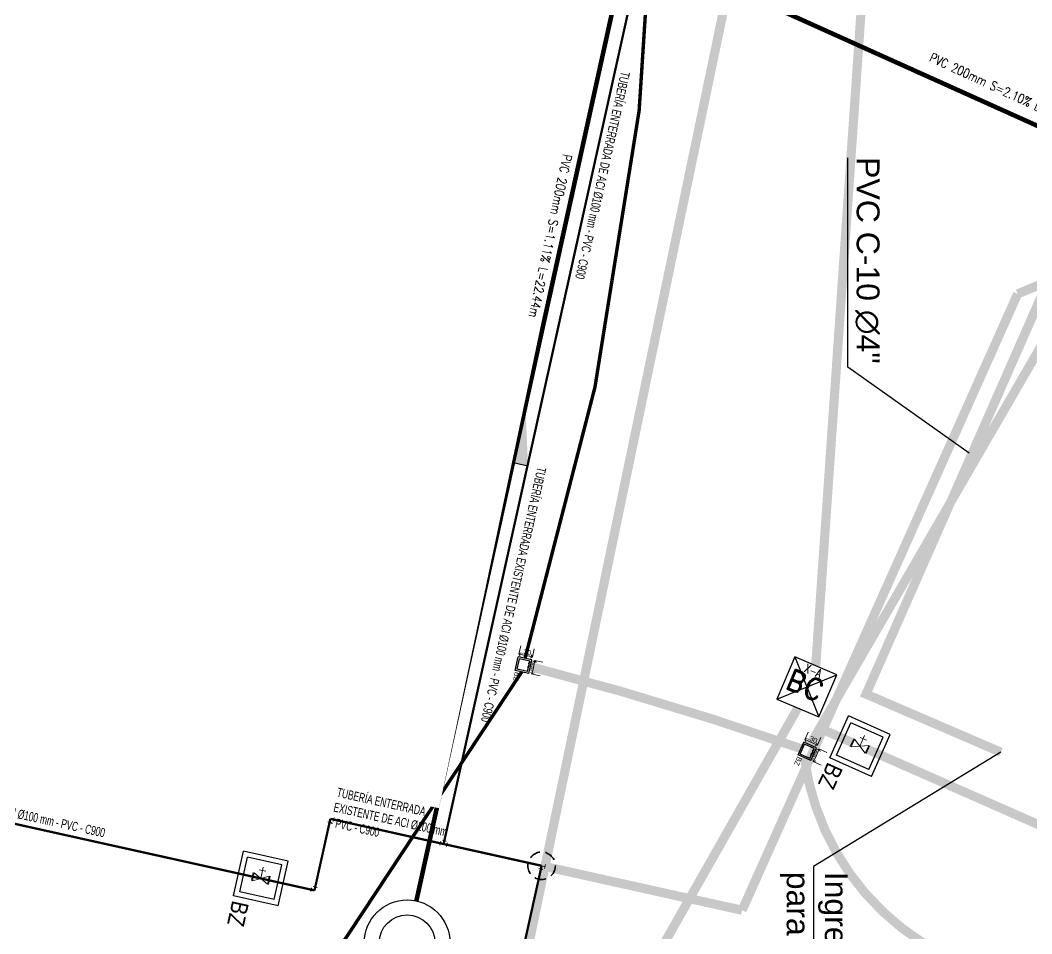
# Model space of a CAD drawing. Header units: inches. Extents: x 0 to 766, y -245 to 236.
# Drawn here: x 710.46 to 732.58, y 93.75 to 113.72 of the extents above; entities that cross this region are included whole.
import ezdxf
from ezdxf.enums import TextEntityAlignment as Align

# ---------------------------------------------------------------- set-up
doc = ezdxf.new("R2010")
doc.units = ezdxf.units.IN
doc.header["$MEASUREMENT"] = 0
for name, pattern in [('2P$0$HIDDEN', [0.375, 0.25, -0.125]), ('DASHDOT', [1, 0.5, -0.25, 0, -0.25]), ('DASHED2', [0.375, 0.25, -0.125]), ('HIDDEN', [0.375, 0.25, -0.125]), ('TC_P10$0$HIDDEN', [0.375, 0.25, -0.125]), ('TG_P1$0$DASHDOT', [1, 0.5, -0.25, 0, -0.25])]:
    doc.linetypes.add(name, pattern=pattern)
doc.layers.get('DEFPOINTS').update_dxf_attribs({"color": 251, "lineweight": 9})
for name, color, linetype, lineweight in [('00-GTI-red de agua', 4, 'DASHDOT', 30), ('000 SOS 911 - ACCESORIOS ACI', 3, 'Continuous', 20), ('000 SOS 911 EQUIPOS', 5, 'Continuous', 25), ('000 SOS 911 IE-Alarmas Contra Incendio', 100, 'CONTRA_FUEGO', 25), ('000 SOS 911 Membrete', 255, 'Continuous', 18), ('000 SOS 911 TEXTOS ACI', 7, 'Continuous', 9), ('000 SOS 911 TUB. ENTERRADA  ACI', 5, 'DASHED2', 25), ('A_Texto', 3, 'Continuous', 25), ('Layer1', 2, 'Continuous', 35), ('MQ.RECORRIDO DUCTO COMUN.', 30, 'HIDDEN', 40), ('MQ.TEXTOS GENERALES', 251, 'Continuous', 9)]:
    doc.layers.add(name, color=color, linetype=linetype, lineweight=lineweight)
for name, color, linetype in [('ARQ 04.09.19', 8, 'Continuous'), ('TEXTOS-AGUA', 7, 'Continuous'), ('Xref_Red Eléctrica Proyectada$0$Red Eléctrica', 3, 'Continuous'), ('Xref_Redes Externas de desagüe$0$Xref alcantarillado. colector', 6, 'Continuous')]:
    doc.layers.add(name, color=color, linetype=linetype)
doc.styles.add('ARIAL', font='arial.ttf')
doc.styles.add('MtXpl_Arial_Narrow', font='ARIALN.TTF')
doc.styles.add('PIPE', font='ARIALN.TTF', dxfattribs={"width": 0.8})
doc.styles.add('ROMAND', font='romand.shx', dxfattribs={"width": 0.8})
doc.styles.add('ROMANS', font='romans.shx', dxfattribs={"width": 0.8})
doc.styles.get("Standard").update_dxf_attribs({"font": 'arial.ttf'})
doc.styles.add('Xref_Redes Externas de desagüe$0$ROMANS', font='romans.shx', dxfattribs={"width": 0.8})
doc.linetypes.add('CONTRA_FUEGO', pattern='A,0.9,-0.15,["ACI",Standard,S=0.08,R=0,X=-0.08,Y=-0.03],-0.2', length=1.25)
doc.dimstyles.new('SEGURIDAD_COTA MUROS_100', dxfattribs={"dimtxt": 0.11, "dimasz": 0.075, "dimexe": 0.18, "dimexo": 0.06, "dimgap": 0.02, "dimtad": 1, "dimzin": 4, "dimdsep": 46, "dimtxsty": 'ARIAL', "dimblk": 'OPEN90', "dimcen": 0.09, "dimdle": 0.1, "dimclrd": 7, "dimclre": 7, "dimclrt": 7, "dimadec": 0, "dimazin": 0, "dimtfac": 1, "dimtix": 1, "dimtofl": 0, "dimtmove": 2, "dimatfit": 2, "dimldrblk": 'OPEN90', "dimfxl": 0.3, "dimtolj": 1, "dimtzin": 0, "dimlwd": 9, "dimlwe": 9, "dimarcsym": 0})

# ---------------------------------------------------------------- blocks, each defined once
blk = doc.blocks.new('Xref_Red Eléctrica Proyectada')
at = {"layer": 'Xref_Red Eléctrica Proyectada$0$Red Eléctrica', "const_width": 0.2, "elevation": 0.778}
blk.add_lwpolyline([(227154.77, 8188099.606), (227160.371, 8188126.466)], dxfattribs=at)
blk = doc.blocks.new('_Open90')
at = {"color": 0, "linetype": 'ByBlock', "lineweight": -2}
for p, q in [((0, 0), (-1, 0)), ((-0.5, 0.5), (0, 0)), ((0, 0), (-0.5, -0.5))]:
    blk.add_line(p, q, dxfattribs=at)
blk = doc.blocks.new('*D315')
at = {"layer": '000 SOS 911 IE-Alarmas Contra Incendio', "color": 7, "lineweight": 9, "transparency": 16777216}
for p, q in [((17.827, 19.258), (17.794, 19.108)), ((17.834, 19.333), (18.019, 19.292)), ((17.769, 19.037), (17.954, 18.996))]:
    blk.add_line(p, q, dxfattribs=at)
at = {"layer": 'DEFPOINTS', "color": 0, "transparency": 16777216}
for p in [(17.776, 19.346, 0), (17.71, 19.05, 0), (17.778, 19.035)]:
    blk.add_point(p, dxfattribs=at)
at = {"layer": '000 SOS 911 IE-Alarmas Contra Incendio', "color": 7, "lineweight": 9, "transparency": 16777216}
for p, xscale, yscale, zscale, rotation in [((17.844, 19.331), 0.07500000000000001, 0.07500000000000001, 0.07500000000000001, 77.50376459182968), ((17.778, 19.035), 0.075, 0.075, 0.075, 257.5037645918297)]:
    blk.add_blockref('_Open90', p, dxfattribs=dict(at, xscale=xscale, yscale=yscale, zscale=zscale, rotation=rotation))
at = {"layer": '000 SOS 911 IE-Alarmas Contra Incendio', "color": 7, "transparency": 16777216, "insert": (17.736, 19.2), "char_height": 0.11, "attachment_point": 5, "rotation": 77.5038, "style": 'ARIAL'}
blk.add_mtext('\\A1;.30', dxfattribs=at)
blk = doc.blocks.new('*D316')
at = {"layer": '000 SOS 911 IE-Alarmas Contra Incendio', "color": 7, "lineweight": 9, "transparency": 16777216}
for p, q in [((17.493, 19.47), (17.533, 19.65)), ((17.789, 19.405), (17.829, 19.584)), ((17.716, 19.425), (17.567, 19.458))]:
    blk.add_line(p, q, dxfattribs=at)
at = {"layer": 'DEFPOINTS', "color": 0, "transparency": 16777216}
for p in [(17.494, 19.474), (17.48, 19.412, 0), (17.776, 19.346, 0)]:
    blk.add_point(p, dxfattribs=at)
at = {"layer": '000 SOS 911 IE-Alarmas Contra Incendio', "color": 7, "lineweight": 9, "transparency": 16777216, "xscale": 0.075, "yscale": 0.075, "zscale": 0.075}
for p, rotation in [((17.494, 19.474), 167.5037645918297), ((17.79, 19.409), 347.5037645918297)]:
    blk.add_blockref('_Open90', p, dxfattribs=dict(at, rotation=rotation))
at = {"layer": '000 SOS 911 IE-Alarmas Contra Incendio', "color": 7, "transparency": 16777216, "insert": (17.658, 19.516), "char_height": 0.11, "attachment_point": 5, "rotation": 347.5038, "style": 'ARIAL'}
blk.add_mtext('\\A1;.30', dxfattribs=at)
blk = doc.blocks.new('*D321')
at = {"layer": '000 SOS 911 IE-Alarmas Contra Incendio', "color": 7, "lineweight": 9, "transparency": 16777216}
for p, q in [((24.028, 17.326), (23.967, 17.186)), ((24.05, 17.399), (24.223, 17.322)), ((23.928, 17.121), (24.101, 17.045))]:
    blk.add_line(p, q, dxfattribs=at)
at = {"layer": 'DEFPOINTS', "color": 0, "transparency": 16777216}
for p in [(23.995, 17.423, 0), (23.873, 17.145, 0), (23.936, 17.117)]:
    blk.add_point(p, dxfattribs=at)
at = {"layer": '000 SOS 911 IE-Alarmas Contra Incendio', "color": 7, "lineweight": 9, "transparency": 16777216}
for p, xscale, yscale, zscale, rotation in [((24.059, 17.395), 0.07500000000000001, 0.07500000000000001, 0.07500000000000001, 66.24162914117778), ((23.936, 17.117), 0.075, 0.075, 0.075, 246.2416291411778)]:
    blk.add_blockref('_Open90', p, dxfattribs=dict(at, xscale=xscale, yscale=yscale, zscale=zscale, rotation=rotation))
at = {"layer": '000 SOS 911 IE-Alarmas Contra Incendio', "color": 7, "transparency": 16777216, "insert": (23.928, 17.287), "char_height": 0.11, "attachment_point": 5, "rotation": 66.2416, "style": 'ARIAL'}
blk.add_mtext('\\A1;.30', dxfattribs=at)
blk = doc.blocks.new('*D322')
at = {"layer": '000 SOS 911 IE-Alarmas Contra Incendio', "color": 7, "lineweight": 9, "transparency": 16777216}
for p, q in [((23.742, 17.6), (23.816, 17.768)), ((23.952, 17.512), (23.812, 17.574)), ((24.019, 17.478), (24.093, 17.646))]:
    blk.add_line(p, q, dxfattribs=at)
at = {"layer": 'DEFPOINTS', "color": 0, "transparency": 16777216}
for p in [(23.718, 17.545, 0), (23.743, 17.604), (23.995, 17.423, 0)]:
    blk.add_point(p, dxfattribs=at)
at = {"layer": '000 SOS 911 IE-Alarmas Contra Incendio', "color": 7, "lineweight": 9, "transparency": 16777216}
for p, xscale, yscale, zscale, rotation in [((23.743, 17.604), 0.07499999999999998, 0.07499999999999998, 0.07499999999999998, 156.2416291402164), ((24.021, 17.482), 0.075, 0.075, 0.075, 336.2416291402164)]:
    blk.add_blockref('_Open90', p, dxfattribs=dict(at, xscale=xscale, yscale=yscale, zscale=zscale, rotation=rotation))
at = {"layer": '000 SOS 911 IE-Alarmas Contra Incendio', "color": 7, "transparency": 16777216, "insert": (23.913, 17.612), "char_height": 0.11, "attachment_point": 5, "rotation": 336.2416, "style": 'ARIAL'}
blk.add_mtext('\\A1;.30', dxfattribs=at)
blk = doc.blocks.new('01')
at = {"layer": '000 SOS 911 IE-Alarmas Contra Incendio', "color": 6, "linetype": 'Continuous'}
for p, q in [((763.4152, -217.109), (762.974, -217.109)), ((762.974, -217.109), (762.974, -217.5502)), ((763.3652, -217.159), (763.024, -217.159)), ((763.024, -217.159), (763.024, -217.5002)), ((763.3652, -217.159), (763.3652, -217.5002)), ((763.4152, -217.109), (763.4152, -217.5502)), ((763.4152, -217.5502), (762.974, -217.5502)), ((763.3652, -217.5002), (763.024, -217.5002))]:
    blk.add_line(p, q, dxfattribs=at)
at = {"layer": '000 SOS 911 IE-Alarmas Contra Incendio', "color": 6, "linetype": 'Continuous', "style": 'MtXpl_Arial_Narrow'}
blk.add_text('BZ', height=0.16344, dxfattribs=at).set_placement((763.4547, -217.5521))
blk = doc.blocks.new('12')
at = {"layer": '000 SOS 911 - ACCESORIOS ACI'}
for p, q in [((1614.761, 3414.38), (1614.761, 3414.632)), ((1614.571, 3414.289), (1614.571, 3414.471)), ((1614.93, 3414.471), (1614.592, 3414.288)), ((1614.592, 3414.288), (1614.592, 3414.47)), ((1614.592, 3414.47), (1614.931, 3414.289)), ((1614.931, 3414.289), (1614.93, 3414.471)), ((1614.951, 3414.289), (1614.95, 3414.471))]:
    blk.add_line(p, q, dxfattribs=at)
blk.add_lwpolyline([(1614.686, 3414.557), (1614.836, 3414.557)], dxfattribs=at)
blk = doc.blocks.new('ACCS.ELBOW.90')
at = {"layer": '000 SOS 911 - ACCESORIOS ACI', "color": 100}
for p, q in [((0.098, 0.168), (-0.098, 0.168)), ((0.168, -0.098), (0.168, 0.098))]:
    blk.add_line(p, q, dxfattribs=at)
at = {"layer": '000 SOS 911 - ACCESORIOS ACI', "color": 9}
for p in [(0, 0.168), (0.168, 0)]:
    blk.add_line(p, (0, 0), dxfattribs=at)
blk = doc.blocks.new('ACI 240312')
at = {"layer": '000 SOS 911 TUB. ENTERRADA  ACI', "color": 1, "lineweight": 30}
for points, const_width, elevation in [([(5.866, -0.213), (10.618, 21.214)], 0.05, 0), ([(32.235, 17.588), (18.417, 11.813)], 0.2, 0), ([(14.158, 2.288), (18.417, 11.813)], 0.2, 0), ([(12.392, -1.662), (14.158, 2.288)], 0.2, 0), ([(14.816, 1.998), (14.158, 2.288)], 0.2, 0), ([(23.515, -1.836), (15.125, 1.861)], 0.2, 0), ([(-10.235, 1.721), (3.043, -1.227)], 0.05, 0), ([(3.39, 0.337), (3.043, -1.227)], 0.05, -0.358), ([(3.39, 0.337), (8.009, -0.689)], 0.05, 0), ([(8.009, -0.689), (12.392, -1.662)], 0.2, 0), ([(4.178, -17.973), (8.009, -0.689)], 0.05, 0.778)]:
    blk.add_lwpolyline(points, dxfattribs=dict(at, const_width=const_width, elevation=elevation))
at = {"layer": 'Layer1', "linetype": '2P$0$HIDDEN'}
blk.add_circle((8.009, -0.689, 0), 0.3, dxfattribs=at)
at = {"layer": '000 SOS 911 - ACCESORIOS ACI'}
for p, xscale, yscale, zscale, rotation in [((3.39, 0.337, 0), 0.4394526855468771, 0.4394526855468771, 0.4394526855468771, 257.5063502702907), ((5.866, -0.212, 0), -0.4394526855468771, 0.4394526855468736, 0.4394526855468736, 347.5011789133712), ((5.866, -0.212, 0), 0.4394526855468771, 0.4394526855468771, 0.4394526855468771, 347.5063502702907), ((8.009, -0.689, 0), -0.4394526855468772, 0.4394526855468769, 0.4394526855468769, 167.5011789133712), ((3.043, -1.227, -0.358), -0.4394526855468771, 0.4394526855468736, 0.4394526855468736, 347.5011789133712)]:
    blk.add_blockref('ACCS.ELBOW.90', p, dxfattribs=dict(at, xscale=xscale, yscale=yscale, zscale=zscale, rotation=rotation))
at = {"layer": '000 SOS 911 Membrete', "color": 1, "linetype": 'Continuous', "xscale": 2.269662975122643, "yscale": 2.269662975122643, "zscale": 2.269662975122643}
for p, rotation in [((1172.372, 1381.863, 0), 245.9071993607387), ((858.253, 1583.463, -0.358), 257.503764591831)]:
    blk.add_blockref('01', p, dxfattribs=dict(at, rotation=rotation))
at = {"layer": '000 SOS 911 TUB. ENTERRADA  ACI'}
for p, rotation in [((-2853.898, -2454.708, 0), 335.8845657821253), ((-2314.605, -2984.151, -0.358), 347.4811310132176)]:
    blk.add_blockref('12', p, dxfattribs=dict(at, rotation=rotation))
at = {"layer": '000 SOS 911 TEXTOS ACI', "char_height": 0.2, "attachment_point": 1, "style": 'PIPE'}
for s, width, insert, rotation in [('TUBERÍA ENTERRADA DE ACI %%C100 mm - PVC - C900 ', 4.65375, (9.941, 16.643, 0.358), 257.4811), ('TUBERÍA ENTERRADA EXISTENTE DE ACI %%C100 mm - PVC - C900', 6.30246, (8.112, 7.997, 0), 257.4811), ('TUBERÍA ENTERRADA EXISTENTEDE ACI %%C100 mm - PVC - C900', 6.33591, (-7.036, 1.35, 0), 347.4811), ('TUBERÍA ENTERRADA EXISTENTE DE ACI %%C100 mm - PVC - C900', 2.53267, (3.562, 1.02, 0), 347.4811)]:
    blk.add_mtext_dynamic_manual_height_columns(s, width=width, gutter_width=0.75, heights=[0], dxfattribs=dict(at, insert=insert, rotation=rotation))
blk = doc.blocks.new('BUZON DE COMUNICACIONES')
at = {"layer": 'ARQ 04.09.19', "color": 3, "elevation": -0.414}
blk.add_lwpolyline([(226548.543, 8188119.014), (226547.623, 8188119.406), (226547.23, 8188118.486), (226548.15, 8188118.094), (226548.543, 8188119.014)], dxfattribs=at)
at = {"layer": 'ARQ 04.09.19', "color": 7, "elevation": -0.414}
for points in [[(226547.623, 8188119.406), (226548.15, 8188118.094)], [(226547.23, 8188118.486), (226548.543, 8188119.014)]]:
    blk.add_lwpolyline(points, dxfattribs=at)
at = {"layer": 'MQ.RECORRIDO DUCTO COMUN.', "color": 30, "linetype": 'DASHDOT', "ltscale": 0.8, "true_color": 0xf8991e, "const_width": 0.2}
for points, elevation in [([(226548.083, 8188119.21), (226549.071, 8188133.472)], -0.414), ([(226542.436, 8188109.034), (226547.69, 8188118.29)], -0.778)]:
    blk.add_lwpolyline(points, dxfattribs=dict(at, elevation=elevation))
at = {"layer": 'A_Texto', "color": 10, "style": 'ROMAND'}
blk.add_text('BC', height=0.4688, rotation=336.8932, dxfattribs=at).set_placement((226547.852, 8188118.79, -0.504), align=Align.MIDDLE)
at = {"layer": 'MQ.TEXTOS GENERALES', "style": 'ROMANS', "width": 0.7}
blk.add_text('X-A', height=0.1953, rotation=336.8932, dxfattribs=at).set_placement((226547.855, 8188119.174, -0.414), align=Align.MIDDLE_LEFT)
blk = doc.blocks.new('red ext agua torre D')
at = {"layer": '00-GTI-red de agua', "color": 5, "ltscale": 0.35, "const_width": 0.2, "elevation": 0}
blk.add_lwpolyline([(226553.773, 8188129.014), (226549.18, 8188118.594), (226552.127, 8188117.324)], dxfattribs=at)
at = {"layer": 'TEXTOS-AGUA', "elevation": 0}
for points in [[(226551.436, 8188123.859), (226548.781, 8188125.743), (226548.781, 8188130.318)], [(226552.127, 8188117.324), (226548.031, 8188114.825), (226548.031, 8188109.325)]]:
    blk.add_lwpolyline(points, dxfattribs=at)
at = {"layer": 'TEXTOS-AGUA', "char_height": 0.5, "attachment_point": 9, "rotation": 270, "style": 'ARIAL'}
for s, insert, width in [('\\pxqr;{\\fArial|b0|i0|c0|p34;PVC C-10 ∅4"}', (226548.942, 8188125.817, 0), 4.86122), ('\\pxql;Ingreso agua %%C4"\\P\\pt12;para Torre D', (226547.296, 8188108.48, 0), 6.23001)]:
    blk.add_mtext(s, dxfattribs=dict(at, insert=insert, width=width))
blk = doc.blocks.new('Xref_Redes Externas de desagüe$0$Buzon Proy')
at = {"color": 0}
for radius in [2, 1.3]:
    blk.add_circle((5.16, -1.532), radius, dxfattribs=at)
at = {"layer": 'DEFPOINTS'}
blk.add_lwpolyline([(0, 0), (0, 0)], dxfattribs=at)
blk = doc.blocks.new('Xref_Redes Externas de desagüe$0$Sentido de Flujo')
h = blk.add_hatch(color=0)
h.paths.add_polyline_path([(1.444, -1.299), (-1.377, -1.299), (-1.377, -2.049)])
h.paths.add_polyline_path([(1.444, -1.299), (-1.377, -0.549), (-1.377, -1.299)])
at = {"color": 0}
for p, q in [((-1.377, -0.549), (-1.377, -2.049)), ((1.444, -1.299), (-1.377, -1.299))]:
    blk.add_line(p, q, dxfattribs=at)
blk = doc.blocks.new('Xref_Redes Externas de desagüe 240323')
at = {"layer": 'Xref_Redes Externas de desagüe$0$Xref alcantarillado. colector', "color": 40, "const_width": 0.1}
for points in [[(227157.916, 8188121.789), (227181.889, 8188111.004)], [(227152.446, 8188101.196), (227156.871, 8188121.281)]]:
    blk.add_lwpolyline(points, dxfattribs=at)
at = {"layer": 'Xref_Redes Externas de desagüe$0$Xref alcantarillado. colector', "color": 40}
for name, p, xscale, yscale, zscale, rotation in [('Xref_Redes Externas de desagüe$0$Sentido de Flujo', (227154.12, 8188111.512), 0.4500000000000001, 0.4500000000000001, 0.4500000000000001, 77.57605157353473), ('Xref_Redes Externas de desagüe$0$Buzon Proy', (227152.962, 8188102.699), 0.4687499984727788, 0.4687499984727788, 0.4687499984727788, 270)]:
    blk.add_blockref(name, p, dxfattribs=dict(at, xscale=xscale, yscale=yscale, zscale=zscale, rotation=rotation))
at = {"char_height": 0.2, "attachment_point": 1, "style": 'Xref_Redes Externas de desagüe$0$ROMANS', "bg_fill": 2}
for s, width, heights, insert, rotation in [('Bz-5\\PCT=+3.50\\PCF=+1.25\\PH=2.25', 5.30517, [4.407], (227154.919, 8188122.209, 1.929), 270), ('PVC 200mm S=2.10% L=28.16m', 14.84945, [0], (227163.73, 8188119.745, 0.778), 335.1488)]:
    blk.add_mtext_dynamic_manual_height_columns(s, width=width, gutter_width=1, heights=heights, dxfattribs=dict(at, insert=insert, rotation=rotation))
at = {"insert": (227155.85, 8188117.495, 0.778), "char_height": 0.2, "attachment_point": 1, "rotation": 258.0904, "style": 'Xref_Redes Externas de desagüe$0$ROMANS', "bg_fill": 2}
blk.add_mtext_dynamic_manual_height_columns('PVC 200mm S=1.11% L=22.44m', width=14.46402, gutter_width=1, heights=[0], dxfattribs=at)
blk = doc.blocks.new('DyA 240312')
at = {"layer": '000 SOS 911 IE-Alarmas Contra Incendio', "color": 159, "linetype": 'TG_P1$0$DASHDOT', "true_color": 0x22346e, "const_width": 0.075, "elevation": -0.778}
blk.add_lwpolyline([(20.516, 37.464, -0.070496), (17.627, 19.379, 1.790001)], format="xyb", dxfattribs=at)
at = {"layer": '000 SOS 911 IE-Alarmas Contra Incendio', "color": 159, "linetype": 'TC_P10$0$HIDDEN', "true_color": 0x22346e, "const_width": 0.2, "elevation": -0.778, "flags": 128}
blk.add_lwpolyline([(29.129, 26.585), (23.856, 17.484)], dxfattribs=at)
at = {"layer": '000 SOS 911 IE-Alarmas Contra Incendio', "color": 159, "linetype": 'TC_P10$0$HIDDEN', "true_color": 0x22346e, "const_width": 0.2, "flags": 128}
for points, elevation in [([(17.743, 19.198, -0.020832), (23.657, 17.406, -0.96967)], 0), ([(23.734, 17.207, 0.410136), (30.011, 12.324, 6.448781)], 0.778)]:
    blk.add_lwpolyline(points, format="xyb", dxfattribs=dict(at, elevation=elevation))
at = {"layer": '000 SOS 911 IE-Alarmas Contra Incendio', "color": 159, "linetype": 'TG_P1$0$DASHDOT', "true_color": 0x22346e, "const_width": 0.075, "elevation": 0}
blk.add_lwpolyline([(13.073, 12.303), (17.556, 19.084)], dxfattribs=at)
at = {"layer": '000 SOS 911 Membrete', "color": 4, "linetype": 'Continuous', "xscale": 0.6866556266033178, "yscale": 0.6866556266033178, "zscale": 0.6866556266033178}
for p, rotation in [((276.682, 498.578, -0.778), 257.503764591831), ((371.686, 436.717, -0.778), 246.2175626975733)]:
    blk.add_blockref('01', p, dxfattribs=dict(at, rotation=rotation))
at = {"layer": '000 SOS 911 TEXTOS ACI', "insert": (19.921, 32.176, 0.358), "char_height": 0.2, "attachment_point": 1, "rotation": 257.4811, "style": 'PIPE'}
blk.add_mtext_dynamic_manual_height_columns('TUBERÍA ENTERRADA DE ACI %%C100 mm - PVC - C900 ', width=4.65375, gutter_width=0.75, heights=[0], dxfattribs=at)
at = {"layer": '000 SOS 911 IE-Alarmas Contra Incendio'}
for base, p1, p2, angle, picture, middle in [((17.494, 19.474, -0.778), (17.776, 19.346, -0.778), (17.48, 19.412, -0.778), 347.5038, '*D316', (17.658, 19.516, -0.778)), ((17.778, 19.035, -0.778), (17.776, 19.346, -0.778), (17.71, 19.05, -0.778), 257.5038, '*D315', (17.736, 19.2, -0.778)), ((23.743, 17.604, -0.778), (23.995, 17.423, -0.778), (23.718, 17.545, -0.778), 336.2416, '*D322', (23.913, 17.612, -0.778)), ((23.936, 17.117, -0.778), (23.995, 17.423, -0.778), (23.873, 17.145, -0.778), 246.2416, '*D321', (23.928, 17.287, -0.778))]:
    dim = blk.add_linear_dim(base=base, p1=p1, p2=p2, angle=angle, dimstyle='SEGURIDAD_COTA MUROS_100', dxfattribs=at)
    dim.commit()
    dim.dimension.update_dxf_attribs({"geometry": picture, "text_midpoint": middle})

msp = doc.modelspace()

# ---------------------------------------------------------------- block references
msp.add_blockref('Xref_Red Eléctrica Proyectada', (-226433.326, -8188006.73, -0.778))

# ---------------------------------------------------------------- next in the draw order: block references
at = {"layer": '000 SOS 911 EQUIPOS'}
msp.add_blockref('DyA 240312', (703.87, 80.391, 0), dxfattribs=at)

# ---------------------------------------------------------------- next in the draw order: block references
msp.add_blockref('ACI 240312', (713.85, 95.924), dxfattribs=at)

# ---------------------------------------------------------------- next in the draw order: block references
at = {"color": 1}
msp.add_blockref('red ext agua torre D', (-225820.228, -8188019.606, 0), dxfattribs=at)
at = {"layer": 'MQ.RECORRIDO DUCTO COMUN.', "color": 30, "linetype": 'ByBlock', "true_color": 0xf8991e}
msp.add_blockref('BUZON DE COMUNICACIONES', (-225820.231, -8188019.606, 0), dxfattribs=at)

# ---------------------------------------------------------------- next in the draw order: block references
msp.add_blockref('Xref_Redes Externas de desagüe 240323', (-226433.326, -8188006.73, -0.778))

doc.saveas('drawing.dxf')
